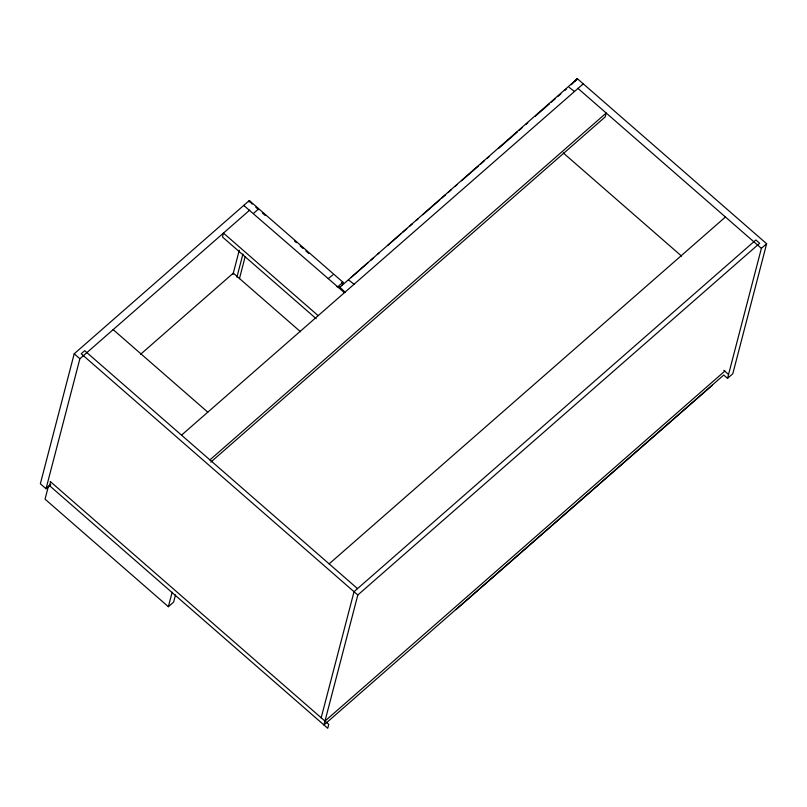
<?xml version="1.0" encoding="UTF-8"?>
<svg xmlns="http://www.w3.org/2000/svg" width="807" height="807" viewBox="0 0 807 807"><rect width="100%" height="100%" fill="white"/><g stroke="black" fill="none" stroke-linecap="round" stroke-linejoin="round"><path stroke-width="1.21" d="M342.178 285.355L342.985 282.238L249.302 200.54L74.204 353.799L40.35 483.786L46.029 488.739L50.75 484.603M46.029 488.739L79.883 358.752L249.726 210.092M48.491 485.925L45.041 499.16L168.37 606.713L173.626 602.113L175.502 594.89M50.548 481.769L49.53 485.673L327.743 728.287L328.762 724.383L50.236 481.497M243.936 205.573L344.357 292.608M249.081 201.407L249.302 200.54L252.157 204.1M232.961 274.471L239.286 250.18M236.905 277.164L242.927 254.013M239.427 278.718L245.136 256.787M168.37 606.713L172.133 592.267M332.827 274.925L328.267 278.586M339.333 287.756L577.388 78.713L766.65 243.754L732.796 373.742L727.541 378.342L723.758 375.043L323.96 724.979L357.814 595.001L759.659 243.27L755.866 239.972L354.031 591.692L321.186 717.786M345.124 292.275L339.555 286.899L340.493 286.737M348.826 280.211L353.991 284.185M569.157 87.368L574.312 91.332M577.166 79.58L577.388 78.713L574.816 81.477M582.957 84.099L181.525 435.144M727.541 378.342L761.394 248.354L766.65 243.754M577.388 78.713L571.255 84.755M582.372 84.614L583.068 83.666M253.509 213.391L258.179 209.306M140.529 354.344L233.304 273.129L300.497 331.727M342.985 282.238L337.73 286.838L336.993 286.717M350.924 277.618L367.942 262.719M370.776 260.237L373.611 257.746M377.394 254.437L379.29 252.783M387.804 245.338L401.039 233.748M402.925 232.093L406.708 228.785M409.553 226.293L412.387 223.811M416.17 220.503L418.056 218.848M422.787 214.712L439.805 199.813M441.701 198.159L445.484 194.85M448.319 192.359L451.153 189.877M454.936 186.568L456.833 184.914M461.554 180.778L478.581 165.879M480.468 164.225L484.25 160.906M487.085 158.424L488.981 156.77M498.433 148.498L517.348 131.945M519.234 130.29L522.079 127.799M525.861 124.49L527.748 122.835M535.313 116.218L549.496 103.8M551.393 102.146L555.176 98.837M558.01 96.346L560.845 93.864M564.628 90.555L566.514 88.901M209.911 459.899L606.208 113.02L605.189 116.924L210.788 462.139M329.145 563.871L725.443 217.002M324.969 721.085L724.918 371.008M455.925 609.658L712.44 385.131M342.4 282.753L341.654 282.632L342.289 283.176M577.812 88.266L761.394 248.354M563.286 152.957L681.572 256.112M723.818 370.312L728.55 374.438M255.809 207.278L258.543 209.659M262.325 212.957L265.16 215.439M294.494 241.021L296.391 242.665M300.174 245.974L303.018 248.445M305.853 250.916L308.698 253.398M248.606 201.488L249.232 202.032M318.089 315.598L223.458 233.082L222.45 236.976L316.132 318.674M113.151 329.629L207.782 412.155M357.531 588.636L84.685 350.692L81.184 353.759L357.814 595.001M74.204 353.799L79.883 358.752M244.047 205.139L244.571 206.118"/></g></svg>
